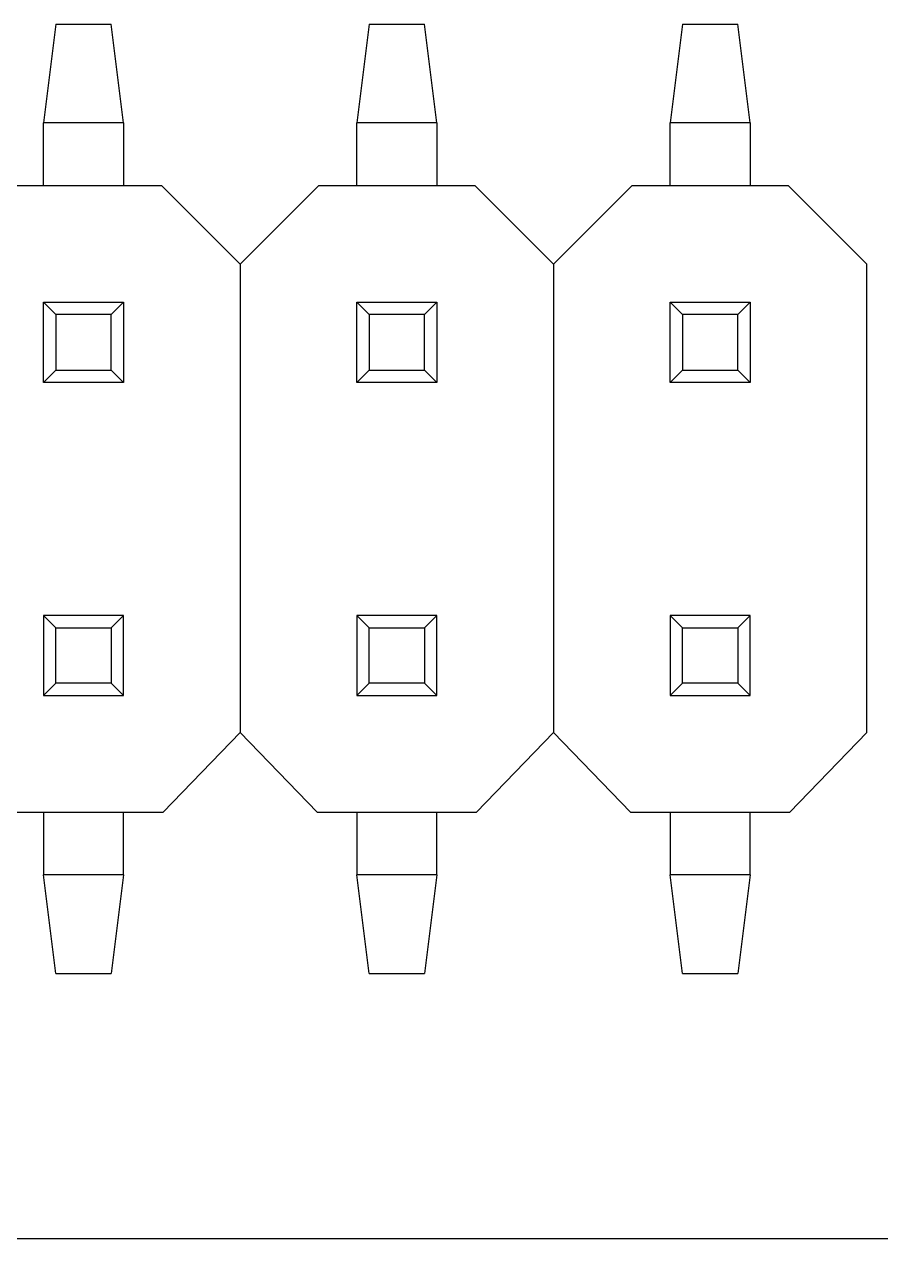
# Model space of a CAD drawing. Header units: millimetres. Extents: x 5 to 292, y 5 to 205.
# Drawn here: x 100.28 to 107.23, y 78.23 to 88.08 of the extents above; entities that cross this region are included whole.
import ezdxf

# ---------------------------------------------------------------- set-up
doc = ezdxf.new("R2010")
doc.units = ezdxf.units.MM

msp = doc.modelspace()

# ---------------------------------------------------------------- linework, layer by layer
at = {"color": 7, "linetype": 'Continuous', "lineweight": 25}
for p, q in [((100.5395, 88.0823), (100.4395, 87.2823)), ((100.5395, 88.0823), (100.9895, 88.0823)), ((101.0895, 87.2823), (100.9895, 88.0823)), ((103.0795, 88.0823), (102.9795, 87.2823)), ((103.0795, 88.0823), (103.5295, 88.0823)), ((103.6295, 87.2823), (103.5295, 88.0823)), ((105.6195, 88.0823), (105.5195, 87.2823)), ((105.6195, 88.0823), (106.0695, 88.0823)), ((106.1695, 87.2823), (106.0695, 88.0823)), ((101.0895, 87.2823), (100.4395, 87.2823)), ((100.4395, 86.7723), (100.4395, 87.2823)), ((101.0895, 87.2823), (101.0895, 86.7723)), ((103.6295, 87.2823), (102.9795, 87.2823)), ((102.9795, 86.7723), (102.9795, 87.2823)), ((103.6295, 87.2823), (103.6295, 86.7723)), ((106.1695, 87.2823), (105.5195, 87.2823)), ((105.5195, 86.7723), (105.5195, 87.2823)), ((106.1695, 87.2823), (106.1695, 86.7723)), ((101.3995, 86.7723), (100.1295, 86.7723)), ((102.0345, 86.1373), (101.3995, 86.7723)), ((102.6695, 86.7723), (102.0345, 86.1373)), ((103.9395, 86.7723), (102.6695, 86.7723)), ((104.5745, 86.1373), (103.9395, 86.7723)), ((105.2095, 86.7723), (104.5745, 86.1373)), ((106.4795, 86.7723), (105.2095, 86.7723)), ((107.1145, 86.1373), (106.4795, 86.7723)), ((102.0345, 86.1373), (102.0345, 82.3373)), ((104.5745, 86.1373), (104.5745, 82.3373)), ((107.1145, 82.3373), (107.1145, 86.1373)), ((100.4395, 85.1773), (100.4395, 85.8273)), ((100.5395, 85.7273), (100.4395, 85.8273)), ((100.4395, 85.8273), (101.0895, 85.8273)), ((101.0895, 85.8273), (100.9895, 85.7273)), ((101.0895, 85.8273), (101.0895, 85.1773)), ((102.9795, 85.1773), (102.9795, 85.8273)), ((103.0795, 85.7273), (102.9795, 85.8273)), ((102.9795, 85.8273), (103.6295, 85.8273)), ((103.6295, 85.8273), (103.5295, 85.7273)), ((103.6295, 85.8273), (103.6295, 85.1773)), ((105.5195, 85.1773), (105.5195, 85.8273)), ((105.6195, 85.7273), (105.5195, 85.8273)), ((105.5195, 85.8273), (106.1695, 85.8273)), ((106.1695, 85.8273), (106.0695, 85.7273)), ((106.1695, 85.8273), (106.1695, 85.1773)), ((100.5395, 85.7273), (100.5395, 85.2773)), ((100.9895, 85.7273), (100.5395, 85.7273)), ((100.9895, 85.2773), (100.9895, 85.7273)), ((103.0795, 85.7273), (103.0795, 85.2773)), ((103.5295, 85.7273), (103.0795, 85.7273)), ((103.5295, 85.2773), (103.5295, 85.7273)), ((105.6195, 85.7273), (105.6195, 85.2773)), ((106.0695, 85.7273), (105.6195, 85.7273)), ((106.0695, 85.2773), (106.0695, 85.7273)), ((100.5395, 85.2773), (100.4395, 85.1773)), ((100.5395, 85.2773), (100.9895, 85.2773)), ((101.0895, 85.1773), (100.9895, 85.2773)), ((103.0795, 85.2773), (102.9795, 85.1773)), ((103.0795, 85.2773), (103.5295, 85.2773)), ((103.6295, 85.1773), (103.5295, 85.2773)), ((105.6195, 85.2773), (105.5195, 85.1773)), ((105.6195, 85.2773), (106.0695, 85.2773)), ((106.1695, 85.1773), (106.0695, 85.2773)), ((101.0895, 85.1773), (100.4395, 85.1773)), ((103.6295, 85.1773), (102.9795, 85.1773)), ((106.1695, 85.1773), (105.5195, 85.1773)), ((100.5395, 83.1873), (100.4395, 83.2873)), ((101.0895, 83.2873), (100.4395, 83.2873)), ((100.4395, 83.2873), (100.4395, 82.6373)), ((101.0895, 83.2873), (100.9895, 83.1873)), ((101.0895, 82.6373), (101.0895, 83.2873)), ((103.0795, 83.1873), (102.9795, 83.2873)), ((103.6295, 83.2873), (102.9795, 83.2873)), ((102.9795, 83.2873), (102.9795, 82.6373)), ((103.6295, 83.2873), (103.5295, 83.1873)), ((103.6295, 82.6373), (103.6295, 83.2873)), ((105.6195, 83.1873), (105.5195, 83.2873)), ((106.1695, 83.2873), (105.5195, 83.2873)), ((105.5195, 83.2873), (105.5195, 82.6373)), ((106.1695, 83.2873), (106.0695, 83.1873)), ((106.1695, 82.6373), (106.1695, 83.2873)), ((100.5395, 83.1873), (100.9895, 83.1873)), ((100.5395, 82.7373), (100.5395, 83.1873)), ((100.9895, 83.1873), (100.9895, 82.7373)), ((103.0795, 83.1873), (103.5295, 83.1873)), ((103.0795, 82.7373), (103.0795, 83.1873)), ((103.5295, 83.1873), (103.5295, 82.7373)), ((105.6195, 83.1873), (106.0695, 83.1873)), ((105.6195, 82.7373), (105.6195, 83.1873)), ((106.0695, 83.1873), (106.0695, 82.7373)), ((100.5395, 82.7373), (100.4395, 82.6373)), ((100.9895, 82.7373), (100.5395, 82.7373)), ((101.0895, 82.6373), (100.9895, 82.7373)), ((103.0795, 82.7373), (102.9795, 82.6373)), ((103.5295, 82.7373), (103.0795, 82.7373)), ((103.6295, 82.6373), (103.5295, 82.7373)), ((105.6195, 82.7373), (105.5195, 82.6373)), ((106.0695, 82.7373), (105.6195, 82.7373)), ((106.1695, 82.6373), (106.0695, 82.7373)), ((100.4395, 82.6373), (101.0895, 82.6373)), ((102.9795, 82.6373), (103.6295, 82.6373)), ((105.5195, 82.6373), (106.1695, 82.6373)), ((101.4097, 81.6923), (102.0345, 82.3373)), ((102.0345, 82.3373), (102.6593, 81.6923)), ((103.9497, 81.6923), (104.5745, 82.3373)), ((104.5745, 82.3373), (105.1993, 81.6923)), ((106.4897, 81.6923), (107.1145, 82.3373)), ((100.1193, 81.6923), (101.4097, 81.6923)), ((100.4395, 81.6923), (100.4395, 81.1823)), ((101.0895, 81.1823), (101.0895, 81.6923)), ((102.6593, 81.6923), (103.9497, 81.6923)), ((102.9795, 81.6923), (102.9795, 81.1823)), ((103.6295, 81.1823), (103.6295, 81.6923)), ((105.1993, 81.6923), (106.4897, 81.6923)), ((105.5195, 81.6923), (105.5195, 81.1823)), ((106.1695, 81.1823), (106.1695, 81.6923)), ((101.0895, 81.1823), (100.4395, 81.1823)), ((100.5395, 80.3823), (100.4395, 81.1823)), ((101.0895, 81.1823), (100.9895, 80.3823)), ((103.0795, 80.3823), (102.9795, 81.1823)), ((103.6295, 81.1823), (102.9795, 81.1823)), ((103.6295, 81.1823), (103.5295, 80.3823)), ((106.1695, 81.1823), (105.5195, 81.1823)), ((105.6195, 80.3823), (105.5195, 81.1823)), ((106.1695, 81.1823), (106.0695, 80.3823)), ((100.5395, 80.3823), (100.9895, 80.3823)), ((103.0795, 80.3823), (103.5295, 80.3823)), ((105.6195, 80.3823), (106.0695, 80.3823)), ((125.3645, 78.2323), (53.3645, 78.2323))]:
    msp.add_line(p, q, dxfattribs=at)

doc.saveas('drawing.dxf')
